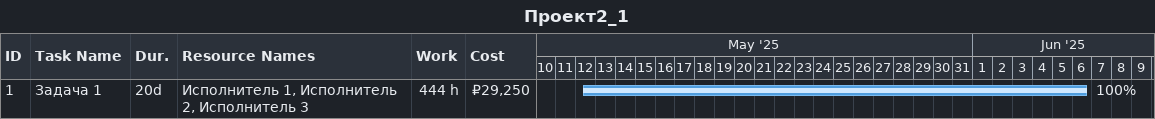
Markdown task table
Проект2_1

| ID | Task | Duration | Start | Finish | Resources | % complete | Work (h) | Cost (₽) |
|---|---|---|---|---|---|---|---|---|
| 1 | Задача 1 | 20d | 2025-05-12 | 2025-06-06 | Исполнитель 1, Исполнитель 2, Исполнитель 3 | 100 | 444 | 29250 |
